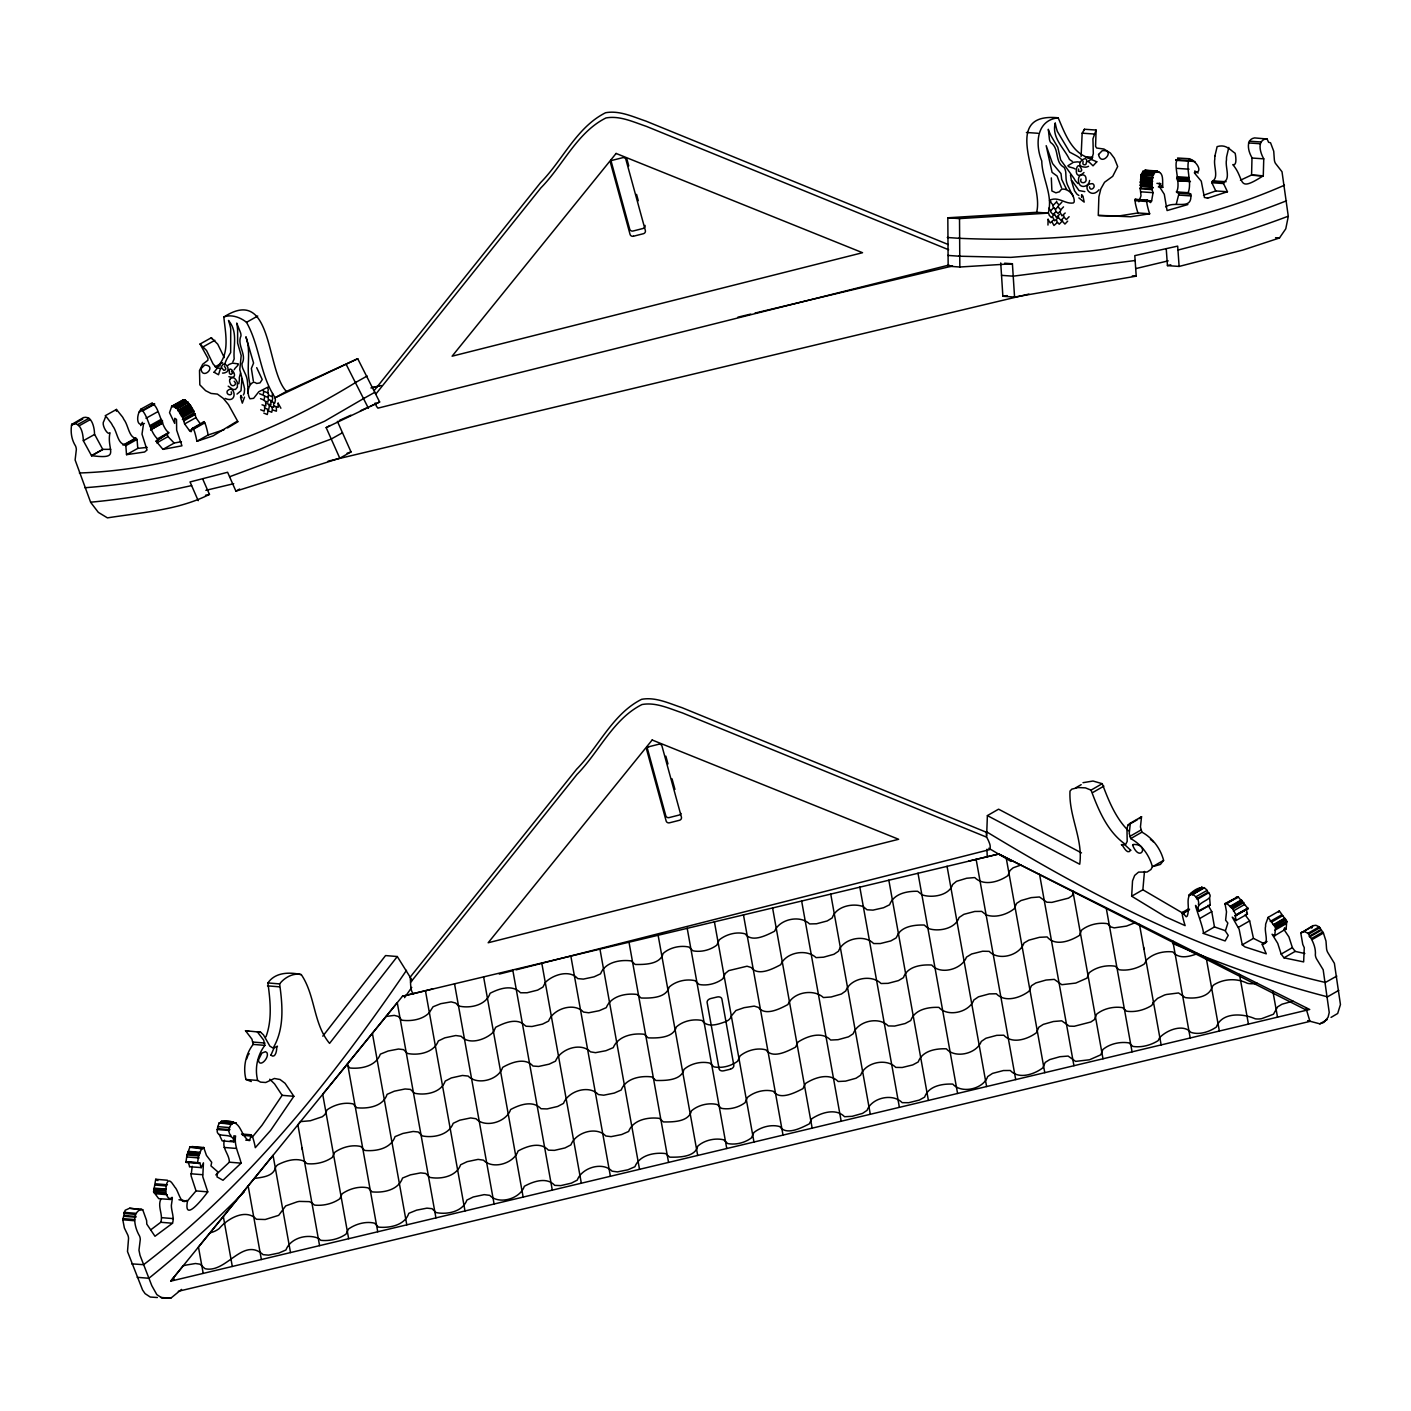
<?xml version="1.0" encoding="UTF-8"?>
<svg xmlns="http://www.w3.org/2000/svg" width="1411" height="1411" viewBox="0 0 1411 1411"><rect width="100%" height="100%" fill="white"/><g stroke="black" fill="none" stroke-linecap="round" stroke-linejoin="round"><path stroke-width="1.5" d="M1178.767 158.879C1171.5 160.96 1181.695 184.188 1176.457 191.896L1179.032 193.272L1190.725 194.083C1192.754 211.262 1174.957 200.256 1165.627 206.835M1194.27 172.777C1204.288 172.477 1195.734 160.237 1189.226 158.826C1185.275 168.42 1192.366 182.178 1188.133 192.707L1190.725 194.083M1187.956 909.213L1182.347 912.441L1182.453 915.704A69.245 42.665 60.1 0 0 1184.323 923.076L1185.134 925.634L1165.327 916.727L1131.675 896.214L1132.522 880.887L1134.673 875.42L1138.571 872.104L1147.125 872.016L1150.953 869.511L1152.399 866.795C1149.33 855.013 1141.464 844.448 1130.722 838.61L1129.241 833.442L1130.334 823.177L1141.534 816.74L1140.441 827.005L1141.922 832.155C1152.664 838.011 1160.53 848.558 1163.599 860.357L1160.406 864.449L1154.057 866.266M1183.723 913.693L1142.875 889.777L1144.462 871.434M251.299 1081.549L245.973 1079.486C242.833 1067.492 245.602 1054.229 253.151 1044.405L251.952 1039.166L245.514 1030.718L260.647 1032.252L263.451 1034.845L269.854 1046.115L273.081 1048.126C284.652 1028.601 282.553 1005.232 279.625 983.908C284.369 977.611 293.4 972.532 301.319 974.648C315.553 995.69 313.171 1023.822 329.574 1043.382L397.285 956.535L412.277 980.557M241.493 1133.985L251.264 1134.797L252.851 1137.689A69.245 48.274 -85.3 0 1 254.809 1145.044L255.303 1147.672L270.647 1130.387L293.858 1096.294L285.04 1083.278L280.031 1079.503L274.387 1078.48L265.709 1082.502L260.559 1082.131L257.684 1080.456C254.562 1068.462 257.331 1055.199 264.862 1045.375L263.681 1040.136L257.225 1031.688L260.647 1032.252M247.966 393.281L247.966 392.858A100.798 62.437 60.8 0 0 247.93 387.849L247.331 380.529A15.891 9.842 60.8 0 0 245.655 374.691L242.886 368.677A10.653 6.596 60.8 0 1 241.986 363.668C247.19 354.496 236.695 345.536 240.964 335.906A7.284 4.515 60.8 0 0 240.505 332.59L236.748 323.084M151.771 404.128C158.649 403.44 160.907 427.551 168.703 432.56L156.074 441.167L162.971 449.386L181.948 445.805L176.657 430.126L176.516 419.42L174.735 418.273L174.699 423.388L169.532 412.665L171.754 406.245L174.206 406.315L177.239 408.749L182.654 417.444L184.629 423.935L189.515 430.672L191.085 431.713L192.831 427.903L194.453 431.325A69.245 42.894 60.8 0 1 196.411 438.75L196.905 441.29L213.026 435.893L237.524 421.007L228.476 404.64L223.308 398.396L217.435 394.11L211.05 393.44L205.6 390.671L199.815 384.815L199.515 370.493L202.69 364.267L207.876 360.264L207.946 358.323L200.062 344.037L211.315 337.74L217.753 344.196L224.296 357.636M173.835 406.227L185.07 399.948L190.309 405.204L193.889 411.165L193.642 413.194L182.407 419.473M1240.445 180.22L1251.575 174.999L1251.998 157.767A48.609 34.04 -86 0 1 1250.516 154.875C1247.853 149.266 1246.301 139.23 1254.573 137.908L1267.096 139.001L1268.612 142.317L1270.535 142.758L1273.727 151.206L1274.345 159.76A7.584 5.309 -86 0 0 1275.421 163.306L1282.017 171.772L1288.296 216.377L1285.774 228.811L1279.46 237.983L1242.756 250.082L1179.12 266.432L1167.444 265.621L1166.262 249.112M1214.889 156.074L1217.129 146.621C1226.177 143.869 1230.127 150.042 1235.154 153.252C1235.983 157.274 1237.041 166.039 1232.808 164.628C1245.825 179.85 1235.895 193.219 1263.268 175.811L1263.762 158.843C1260.217 152.811 1256.619 140.747 1266.249 138.719L1267.096 139.001M1047.967 225.054L1048.091 219.128M251.264 1134.797L249.641 1140.441L248.124 1140.3C240.805 1134.127 241.316 1125.167 233.238 1122.186C223.238 1118.87 218.07 1121.339 217.382 1129.206C214.948 1140.159 233.75 1130.528 233.909 1141.852L233.856 1135.855L235.584 1135.978C234.014 1145.908 239.006 1153.881 241.087 1163.158L222.991 1180.266L216.994 1176.88L217.611 1171.677L210.944 1165.892L211.703 1162.311L206.447 1155.397L203.695 1147.478L189.903 1147.09L186.94 1154.939L185.97 1162.205L199.78 1162.876L201.173 1167.673L203.449 1162.823L202.778 1176.721L207.77 1191.872C203.255 1198.027 183.465 1223.478 187.469 1201.237L178.95 1199.738M233.238 1122.186C229.993 1124.726 226.66 1131.887 230.981 1135.608M1159.56 172.389L1156.844 170.996L1154.41 172.23L1152.752 175.37L1151.676 186.04L1152.981 187.698L1140.423 185.899L1140.935 174.999L1143.069 171.172L1159.56 172.389C1163.599 174.558 1162.399 181.843 1162.752 187.434L1158.343 186.94M150.695 1229.863L160.783 1222.279C163.323 1214.659 157.415 1207.022 160.713 1199.403M157.362 1297.52L150.254 1297.044L145.104 1293.64L142.582 1290.024L127.501 1251.539L128.542 1238.593A7.584 5.291 -85.3 0 0 127.748 1234.907L124.38 1228.011L122.792 1219.774L125.12 1210.268L129.618 1208.257L142.705 1209.703L146.585 1220.462A48.609 33.882 -85.3 0 1 146.779 1224.095L154.981 1236.265L172.512 1223.249C174.505 1217.305 171.331 1211.361 171.348 1205.4C173.888 1188.097 171.19 1205.982 166.198 1194.112C165.281 1189.35 166.322 1173.723 173.306 1184.87A14.498 10.106 -85.3 0 1 174.664 1186.916C178.65 1190.355 180.573 1205.894 186.781 1200.391M1055.252 123.004C1051.442 137.837 1063.841 147.591 1069.45 159.408A37.162 26.033 -86 0 0 1072.043 161.189L1072.272 161.33M203.695 1147.478C200.644 1148.395 200.538 1152.417 198.651 1155.909L197.558 1162.646L198.528 1163.599M224.49 1140.159C221.527 1148.325 229.499 1154.286 229.358 1162.188L215.795 1174.922M1236.001 920.536L1247.43 914.063L1246.301 909.195L1235.101 915.633L1236.23 920.501L1232.244 917.15L1239.14 929.232L1242.262 944.841L1244.978 946.904L1266.267 953.818L1262.263 944.576L1266.143 941.366M157.397 439.579L157.45 438.839C149.301 431.131 148.596 416.122 141.082 409.137C136.585 413.494 135.474 428.238 144.433 423.494M1081.091 156.462L1082.166 133.181L1084.424 129.248L1096.1 130.059L1092.943 138.789L1093.313 153.711L1091.867 158.508C1072.501 155.333 1064.864 133.322 1058.179 117.801C1036.185 120.2 1034.968 144.433 1041.759 160.977C1042.094 178.809 1053.206 194.736 1048.267 213.114L959.515 218.599L947.822 217.788L948.157 266.203L959.833 267.014L1012.41 263.751L1014.562 297.068L1136.225 276.15L1134.797 255.638L1177.674 246.114L1179.12 266.432M181.543 1289.425L170.713 1298.261L161.983 1298.014L156.815 1294.592L151.788 1285.633L140.024 1255.314L138.966 1250.217L140.271 1239.563A7.584 5.291 -85.3 0 0 139.477 1235.877C134.821 1228.134 130.976 1212.807 141.329 1209.227M1058.179 117.801C997.7 111.857 1044.863 183.024 1036.574 212.303L947.822 217.788M1141.287 186.887L1140.159 188.033L1141.005 195.759L1138.889 201.773M1152.981 187.698L1151.835 188.845L1153.052 192.672L1151.623 200.909L1150.582 202.584L1146.843 200.08L1146.984 203.854A69.245 48.503 -86 0 0 1148.854 211.297L1149.665 213.767L1130.634 216.765L1098.269 215.46L1098.887 196.782L1100.862 188.827L1104.548 182.266L1112.715 176.322L1117.688 166.551L1114.355 158.261L1110.369 152.988L1103.949 149.037L1096.647 148.032L1095.571 146.356L1096.1 130.059M1228.805 147.432L1226.582 156.886A14.498 10.159 -86 0 0 1226.494 159.796C1224.942 166.375 1230.498 177.998 1224.536 181.702L1223.531 183.553L1227.464 191.755L1215.788 190.944L1211.855 182.742L1212.86 180.89C1218.822 177.186 1213.266 165.563 1214.818 158.984A14.498 10.159 -86 0 1 1214.889 156.074M140.677 425.593L142.37 422.33L143.358 425.081L142 434.147L147.026 450.021L144.627 452.014L126.531 454.659L125.826 445.682L124.203 444.465C117.607 443.371 116.954 431.008 112.651 425.787A14.498 8.977 60.8 0 0 111.257 423.229C103.955 413.97 106.83 415.328 103.268 422.418C102.35 426.351 107.836 435.787 109.97 432.771C106.195 450.409 121.716 459.633 91.503 455.647L83.337 440.726C83.09 434.059 81.256 421.995 72.19 423.882L71.661 424.482C70.515 431.343 71.203 439.174 75.559 446.035A7.584 4.692 60.8 0 1 76.335 449.65L75.118 459.986L90.674 502.369L98.329 512.369L107.43 517.872C141.541 512.528 178.403 510.147 209.463 494.397L202.796 479.193M126.531 454.659L137.784 448.381L137.061 439.403L135.438 438.168C128.86 437.075 128.189 424.711 123.886 419.49A14.498 8.977 60.8 0 0 122.492 416.933L116.443 409.455L105.19 415.751M170.766 1199.491L158.72 1198.644L153.57 1191.854L155.721 1179.261L167.433 1180.231M1084.248 130.5L1084.424 129.248M265.974 1036.803C272.341 1019.606 270.295 1000.699 267.896 982.938C275.339 972.02 289.802 971.985 301.319 974.648M187.504 1200.884L196.041 1190.902L191.067 1175.751L192.213 1166.315M1149.665 213.767L1137.989 212.955L1137.178 210.486A69.245 48.503 -86 0 1 1135.308 203.043L1135.167 199.268L1147.884 200.291M246.66 1058.956L247.754 1055.904M337.405 421.36L351.022 451.926L339.786 458.205L326.17 427.639L379.647 401.976L357.724 358.711L286.433 391.429C265.621 369.841 273.275 285.04 223.838 317.034C225.46 333.719 230.522 354.778 216.394 367.583L213.061 363.915L206.517 350.475L200.062 344.037M1331.032 1017.402L1337.681 1013.486L1340.45 1004.544L1334.383 963.325L1327.628 952.249A7.584 4.674 60.1 0 1 1326.552 948.633L1325.987 941.066L1323.43 933.059L1319.214 926.851L1315.916 925.299L1312.847 925.704L1300.801 933.147L1302.759 944.365A48.609 29.948 60.1 0 0 1304.275 947.681L1303.641 961.914L1283.975 957.822L1281.17 954.083L1277.731 943.342L1272.105 934.241L1274.715 935.899L1275.562 927.68L1268.119 917.379L1279.318 910.942L1286.761 921.242L1286.127 928.826L1274.398 935.934M1311.719 928.138L1312.847 925.704M959.515 218.599L959.833 267.014M1235.101 915.633L1248.065 908.578L1238.064 896.779L1224.995 903.587L1226.512 911.806L1225.612 920.184L1227.852 923.059L1225.365 931.031L1228.223 935.387L1225.136 940.943L1203.266 933.377C1204.959 930.819 1189.208 891.258 1198.486 910.871L1199.033 911.365C1193.071 900.994 1217.111 900.571 1208.098 892.51C1205.1 884.256 1196.51 887.784 1190.514 893.586C1185.575 899.848 1190.196 907.396 1187.304 916.004L1186.21 916.78L1182.347 912.441M1201.713 887.149L1201.678 888.313M1089.504 186.869C1089.892 192.266 1097.158 186.852 1092.802 183.677C1080.491 183.271 1090.297 200.591 1098.993 189.762M116.443 409.455L116.407 411.254M153.676 1190.425L165.44 1191.201M224.596 364.726L225.196 362.839A51.537 31.924 60.8 0 1 227.083 358.57L230.663 352.521L230.716 328.745A46.81 28.996 60.8 0 0 228.829 321.479L228.494 320.438M968.828 861.045L998.812 854.008L1073.842 891.54L1072.131 895.72L1068.497 898.137L1051.848 902.387L1046.909 902.229L1039.466 896.973L1031.247 897.625L1021.035 900.535L1016.59 903.375L1014.244 908.737C1006.943 914.628 995.161 918.244 986.113 914.839M1199.033 911.365L1210.232 904.927L1209.633 898.137M1089.609 180.449C1089.063 186.993 1079.521 189.268 1078.568 181.684A6.755 4.727 -86 0 1 1078.798 177.627A3.139 2.187 -86 0 1 1080.297 175.528A8.925 6.244 -86 0 1 1083.295 174.964L1084.283 175.299A3.845 2.699 -86 0 1 1085.994 178.58C1087.475 184.03 1078.692 184.012 1081.038 179.003M1130.334 823.177L1127.953 825.135L1126.966 828.627L1127.195 841.379L1125.625 844.536C1107.282 831.626 1098.605 810.231 1091.038 790.125L1085.429 787.867L1078.11 787.55L1071.796 789.155L1069.997 791.095C1068.674 816.14 1083.348 839.316 1079.715 864.237L987.383 815.611L986.642 835.718M1048.832 213.661A9.577 6.702 -86 0 0 1049.167 215.142L1051.371 217.541L1054.123 214.613M1161.147 1044.898L1145.997 960.556C1152.505 953.483 1163.581 950.82 1172.858 951.914C1179.102 959.551 1189.508 956.676 1197.763 953.501L1309.708 1009.482L170.696 1281.153L402.488 996.237L432.754 988.917M493.48 1031.864L495.702 1027.261C503.392 1023.345 514.186 1018.513 522.335 1023.275M1179.032 193.272L1176.368 203.784M1147.337 171.331L1145.168 170.184L1144.515 171.419M1224.995 903.587C1227.87 903.146 1229.687 906.656 1232.773 908.949L1236.424 915.757M244.509 397.161L242.322 403.158L240.558 397.479A10.847 6.72 60.8 0 1 240.893 395.45L242.163 397.831M898.437 933.623L896.091 937.945L890.8 940.925L880.305 943.553L873.638 943.553C864.185 933.853 843.108 938.58 838.487 951.226L833.936 954.277L823.583 957.187L816.034 957.628C806.404 948.439 785.839 952.39 780.742 964.701C772.999 968.74 758.077 976.659 751.234 967.505L747.019 966.218L728.711 970.627L725.307 973.449L722.838 978.793C716.294 983.732 707.176 986.042 699.098 984.455L694.988 980.68C686.363 978.67 675.693 981.104 669.149 987.1C666.309 998.194 650.171 998.3 641.07 998L637.031 994.455C625.708 992.974 610.945 996.025 606.271 1007.648L599.216 1010.699L588.704 1012.781L583.466 1012.057C573.995 1001.951 553.218 1008.794 548.579 1021.07L542.512 1024.121L531.982 1026.503L526.038 1026.238L522.335 1023.328M545.281 982.603L542.953 987.083L537.609 990.116L527.079 992.762L520.536 992.78C512.405 984.208 499.388 988.441 490.111 993.273C486.037 1005.461 469.651 1008.742 458.522 1005.937M429.367 1012.551L433.054 1006.766L440.761 1003.68L451.15 1001.881L455.7 1003.062L458.504 1005.884M493.48 1031.935C486.495 1039.325 469.21 1045.604 461.185 1036.291L455.771 1035.533L444.8 1037.843L438.327 1040.948C433.953 1052.694 418.432 1055.71 407.497 1053.453L403.528 1049.625L398.502 1049.026L388.166 1051.001L380.335 1054.158C376.031 1066.046 361.463 1069.15 349.893 1067.986L346.736 1064.794L397.267 1002.674L435.928 1217.869M1188.626 895.526L1199.967 888.789L1188.767 895.244M1278.56 912.07L1279.318 910.942M1153.14 1002.604L1157.62 998.335L1164.569 995.002A49.244 34.675 -16.6 0 1 1166.632 994.455L1178.555 992.956L1185.169 997.559C1194.253 999.023 1209.104 997.542 1212.102 987.03A6.632 4.656 -16.6 0 1 1214.324 984.543C1224.378 978.581 1236.953 978.123 1247.359 983.291A16.579 11.676 -16.6 0 0 1253.374 983.679A16.385 11.535 -16.6 0 0 1255.578 983.396L1256.972 983.097M243.362 395.009L243.433 394.851A33.264 20.601 60.8 0 0 244.262 392.981L244.614 388.836A17.743 10.988 60.8 0 1 243.997 386.014L239.782 369.611L241.193 355.519L237.63 343.155L237.63 330.245A132.969 82.367 60.8 0 0 237.013 324.107L236.942 323.578M898.472 933.5C903.675 926.022 915.545 924.752 924.293 925.052L927.891 928.262M182.425 401.271C182.53 398.466 184.382 402.153 185.07 399.948M429.367 1012.604C422.806 1019.624 411.148 1021.476 401.959 1020.206L398.184 1016.414L394.286 1015.391L386.05 1016.449M1159.366 1038.02C1165.927 1030.453 1182.965 1023.292 1190.831 1032.323C1199.174 1035.198 1209.28 1031.935 1216.353 1027.049C1221.855 1011.969 1242.932 1013.292 1255.226 1018.813A16.279 11.464 -16.6 0 0 1261.593 1018.689L1273.445 1014.244L1277.678 1006.819L1281.964 1004.226L1293.005 1001.122M234.191 369.753L234.261 369.629A42.471 26.315 60.8 0 1 235.108 368.253L237.436 365.802A4.621 2.857 60.8 0 0 238.265 363.862L232.392 363.138L229.146 364.426A35.716 22.117 60.8 0 0 227.665 365.59L227.559 365.714M1056.081 202.302L1053.312 205.212L1051.107 202.814A9.577 6.702 -86 0 1 1050.772 201.332M1053.664 207.664L1050.913 210.574L1048.708 208.193M1058.179 206.447L1055.428 209.375L1053.206 206.976A9.577 6.702 -86 0 1 1052.871 205.495M1055.869 211.685L1053.117 214.595L1050.895 212.197A9.577 6.702 -86 0 1 1050.56 210.715M1061.901 202.143L1059.15 205.054L1056.945 202.673A9.577 6.702 -86 0 1 1056.592 201.191M1053.382 220.098L1050.19 222.956L1048.144 219.481M1060.755 210.592L1058.003 213.502L1055.798 211.103A9.577 6.702 -86 0 1 1055.463 209.622L1055.428 209.375M1063.524 206.888L1060.755 209.816L1058.55 207.417A9.577 6.702 -86 0 1 1058.215 205.935M1059.485 214.472L1056.275 217.347L1054.176 213.52M1057.915 217.929L1054.722 220.804L1052.553 216.994M1057.192 222.638L1053.982 225.495L1051.883 221.668M1065.199 213.008L1061.989 215.883L1059.943 212.02M1063.753 217.506L1060.984 220.416L1058.779 218.035A9.577 6.702 -86 0 1 1058.444 216.553M1062.007 221.298L1059.238 224.208L1057.033 221.809A9.577 6.702 -86 0 1 1056.698 220.328M1069.115 216.712L1066.363 219.622L1064.159 217.241A9.577 6.702 -86 0 1 1063.806 215.742M1067.686 221.139L1064.935 224.067L1062.73 221.668A9.577 6.702 -86 0 1 1062.395 220.187M156.074 441.167L168.632 433.3M232.85 361.78L232.974 361.569A37.162 23.017 60.8 0 0 234.173 358.87C233.097 346.03 238.177 331.902 228.67 320.738M1078.621 169.038L1078.304 171.172L1080.703 171.542A3.669 2.575 -86 0 0 1081.743 170.096C1076.646 155.281 1071.619 183.959 1084.001 172.512M1145.661 961.649L1144.321 963.978C1137.037 968.599 1127.636 971.068 1119.082 969.745L1115.166 966.218C1106.383 964.771 1096.082 967.099 1089.169 972.779L1086.964 978.14L1075.746 983.079L1061.813 984.702L1054.282 979.375L1046.027 980.045L1035.886 982.938L1031.423 985.742L1029.007 991.227C1020.329 997.806 1005.002 1002.939 996.325 993.767L989.252 993.908L978.476 996.819L973.819 999.993C969.339 1012.34 947.751 1017.454 938.897 1007.383C928.244 1006.925 914.751 1009.429 910.73 1020.541L905.192 1023.522L894.662 1026.062L888.242 1025.938C878.824 1016.132 857.712 1021.053 853.196 1033.769L848.522 1036.82L838.063 1039.695L830.673 1040.048C821.925 1031.035 807.18 1036.08 798.009 1042.076L795.522 1047.174C787.814 1051.072 772.752 1059.238 765.997 1049.907C757.46 1047.421 746.93 1050.331 740.087 1055.887L737.618 1061.231C731.074 1066.134 721.973 1068.444 713.913 1066.875L709.804 1063.1C701.196 1061.054 690.561 1063.541 683.965 1069.467C681.301 1080.685 664.934 1080.632 655.921 1080.473L651.882 1076.928C640.682 1075.482 625.726 1078.286 621.21 1089.997L614.314 1093.066L603.714 1095.201L598.37 1094.548C588.951 1084.406 568.139 1091.073 563.5 1103.402L557.662 1106.453L547.115 1108.923L541.013 1108.729C533.005 1100.033 519.671 1104.619 510.623 1109.54C506.567 1122.01 485.296 1128.447 476.018 1118.729L470.674 1117.935L459.757 1120.193L453.213 1123.297C448.821 1135.079 433.371 1138.148 422.348 1135.926L418.256 1131.992L413.176 1131.463L402.876 1133.456L395.062 1136.613C390.953 1148.607 376.155 1151.57 364.655 1150.424L360.793 1146.508C352.08 1144.392 341.885 1147.249 334.654 1152.381L332.291 1157.408C325.183 1162.364 315.729 1164.586 307.139 1163.669L305.111 1162.135M1153.104 1003.098L1151.764 1005.426C1144.48 1010.029 1135.079 1012.516 1126.525 1011.176L1122.592 1007.648C1113.808 1006.237 1103.508 1008.53 1096.594 1014.227L1094.407 1019.589L1090.809 1022.005L1074.23 1026.273L1069.238 1026.132L1061.707 1020.823L1053.4 1021.511L1043.293 1024.386L1038.849 1027.208L1036.45 1032.693C1027.808 1039.202 1012.251 1044.457 1003.803 1035.215L996.748 1035.339L985.954 1038.249L981.28 1041.424C976.8 1053.788 955.212 1058.903 946.358 1048.832C935.74 1048.373 922.212 1050.825 918.226 1061.954L912.741 1064.917L902.229 1067.492L895.756 1067.404C886.337 1057.739 865.172 1062.395 860.657 1075.182L856.036 1078.233L845.595 1081.126L838.169 1081.496C829.386 1072.501 814.623 1077.493 805.434 1083.525L802.947 1088.639C795.293 1092.502 779.86 1100.721 773.404 1091.32C764.868 1088.904 754.321 1091.744 747.513 1097.352L745.079 1102.661C738.517 1107.582 729.416 1109.893 721.356 1108.323L717.282 1104.566C708.675 1102.467 698.075 1105.007 691.425 1110.88C688.78 1122.115 672.43 1122.045 663.399 1121.921L659.36 1118.376C648.143 1116.895 633.116 1119.752 628.618 1131.481L621.669 1134.532L611.086 1136.649L605.778 1135.978C596.342 1125.907 575.565 1132.433 570.908 1144.885L564.982 1147.937L554.452 1150.371L548.403 1150.159C540.431 1141.446 527.079 1146.102 518.066 1150.988C513.992 1163.458 492.721 1169.895 483.444 1160.159L478.082 1159.383L467.164 1161.659L460.639 1164.763C456.388 1176.527 440.814 1179.543 429.808 1177.374L425.716 1173.458L420.672 1172.894L410.389 1174.869L402.541 1178.044C398.396 1190.02 383.633 1193.018 372.098 1191.872L368.236 1187.956C359.54 1185.822 349.346 1188.697 342.115 1193.812L339.734 1198.839C332.626 1203.795 323.172 1206.017 314.582 1205.1L312.554 1203.583M1159.436 1038.337L1158.096 1040.665C1150.812 1045.269 1141.411 1047.756 1132.857 1046.415L1128.923 1042.888C1120.14 1041.477 1109.822 1043.752 1102.926 1049.467L1100.756 1054.828L1089.539 1059.767L1075.605 1061.389L1068.109 1056.063L1059.908 1056.716L1049.731 1059.59L1045.216 1062.412L1042.817 1067.862C1034.281 1074.335 1018.83 1079.75 1010.276 1070.49L1003.415 1070.543L992.533 1073.401L987.7 1076.558C983.379 1089.133 961.579 1094.089 952.795 1084.107C942.231 1083.648 928.561 1085.941 924.611 1097.141L919.231 1100.104L908.737 1102.697L902.158 1102.661C892.704 1092.82 871.663 1097.758 867.059 1110.351L862.527 1113.402L852.156 1116.313L844.589 1116.736C835.753 1107.794 821.061 1112.679 811.801 1118.729L809.314 1123.844C801.695 1127.724 786.262 1135.961 779.807 1126.595C771.27 1124.091 760.741 1127.019 753.88 1132.539L751.41 1137.901C744.867 1142.822 735.748 1145.115 727.688 1143.563L723.578 1139.771C714.954 1137.777 704.318 1140.229 697.74 1146.173C695.253 1157.337 678.691 1157.285 669.731 1157.161L665.692 1153.598C654.404 1152.134 639.518 1155.045 634.915 1166.738L627.895 1169.807L617.348 1171.888L612.092 1171.183C602.638 1161.306 581.896 1167.585 577.258 1180.107L571.349 1183.159L560.82 1185.61L554.735 1185.381C546.745 1176.668 533.358 1181.36 524.328 1186.281C520.289 1198.768 498.947 1205.1 489.705 1195.346L484.202 1194.641L473.232 1196.987L466.882 1200.091C462.614 1211.908 446.934 1214.8 436.07 1212.56L432.031 1208.68L426.933 1208.151L416.598 1210.162L408.82 1213.319C404.728 1225.312 389.912 1228.223 378.43 1227.111L374.585 1223.196C365.89 1221.044 355.713 1223.937 348.464 1229.034L346.065 1234.078C338.975 1239.052 329.521 1241.274 320.914 1240.34L318.886 1238.823M545.263 982.497C552.636 974.895 569.497 969.145 577.716 978.599L583.343 979.111L594.066 976.835L600.575 973.802C605.054 962.143 620.046 959.462 631.123 960.891L635.179 964.454C644.263 964.613 660.348 964.577 663.117 953.466C669.696 947.522 680.314 945.105 688.938 947.063L690.914 948.968M248.354 1054.864L249.165 1053.611M293.858 1096.294L282.129 1095.324L262.058 1125.184L252.058 1137.407M238.776 383.81L239.394 380.141A54.2 33.564 60.8 0 1 239.341 377.495L240.505 373.121M406.491 970.345C332.096 1079.221 249.006 1184.111 143.587 1264.697L131.699 1263.85M404.551 997.665L411.765 987.383M374.144 390.582L540.572 182.619C562.566 160.413 576.588 127.202 605.584 112.739C619.394 110.199 633.063 116.831 645.868 121.081L948.298 244.544M413.546 994.173A13.404 12.699 -3.8 0 1 412.488 992.674A10.953 10.371 -3.8 0 1 411.254 989.517L410.83 986.871A44.182 41.889 -3.8 0 1 410.566 982.373L576.993 774.41C598.97 752.204 613.009 718.993 642.005 704.53C655.815 701.99 669.484 708.622 682.289 712.872L986.606 837.164A44.182 41.889 -3.8 0 1 988.688 841.203L989.658 843.707A10.953 10.371 -3.8 0 1 990.205 847.041A13.404 12.699 -3.8 0 1 989.922 849.545L516.02 969.868M1198.433 904.574C1200.003 899.407 1194.323 894.592 1190.514 893.586M322.784 1036.168L385.556 955.564L397.285 956.535M375.732 394.198L540.924 187.839C562.901 165.634 576.94 132.422 605.936 117.96C619.746 115.42 633.416 122.052 646.203 126.302L948.651 249.765M170.696 1281.153L183.13 1265.861A64.5 45.399 -16.6 0 1 186.499 1264.997L195.494 1263.515L199.939 1264.185L205.001 1268.665C226.324 1273.833 242.71 1236.283 263.116 1254.661L268.513 1255.155L278.972 1253.021L285.939 1249.97C290.595 1237.729 307.563 1233.496 318.833 1238.488M203.202 1273.392L198.457 1247.024L273.046 1155.362L290.507 1252.562M346.736 1064.794L322.713 1094.301L348.658 1238.699M229.958 379.312L230.575 378.607A8.925 5.521 60.8 0 1 233.15 377.831A3.139 1.94 60.8 0 1 235.267 379.065A6.755 4.18 60.8 0 1 237.313 382.575L237.418 387.108L235.478 389.471L232.815 389.418L228.194 386.173M1083.084 161.136L1082.89 163.747A2.363 1.658 -86 0 0 1083.86 164.664L1084.336 164.77A4.991 3.492 -86 0 0 1085.853 164.417C1091.003 150.466 1070.049 166.569 1085.623 167.186A17.708 12.399 -86 0 0 1087.987 166.533L1088.534 166.286M1268.119 917.379L1265.702 923.993A14.498 8.925 60.1 0 0 1265.596 926.392C1263.991 931.048 1269.882 945.511 1262.422 943.518M203.36 422.242L204.066 421.624L205.689 425.046A69.245 42.894 60.8 0 1 207.646 432.471L208.158 434.994L196.905 441.29M163.094 449.28L174.329 443.001L181.455 441.696M1207.446 198.228L1227.464 191.755M1139.153 818.697L1141.534 816.74M1145.961 960.591L1139.471 924.346M264.457 395.997L267.931 397.426L268.549 394.357A9.577 5.926 60.8 0 0 268.125 392.893M238.142 421.607L227.577 427.903M356.048 382.24C272.535 433.688 178.245 469.828 79.369 472.985M364.32 398.149L324.53 421.254L262.481 448.204A570.714 353.491 60.8 0 1 247.26 453.954L213.079 464.572A1448.533 897.184 60.8 0 1 84.925 487.73M987.383 815.611L998.582 809.173L1081.514 852.914M1075.588 787.867L1081.196 784.657M1091.038 790.125L1102.238 783.687C1108.57 800.478 1115.501 817.992 1128.483 830.832M1092.678 792.559L1103.878 786.121M1127.953 825.135L1137.284 819.773M1129.611 836.547L1140.811 830.109M1130.722 838.61L1141.922 832.155M1152.399 866.795L1163.599 860.357M1131.675 896.214L1142.875 889.777M1190.866 893.586L1202.066 887.149M1189.79 895.35L1197.939 890.447M1192.083 894.68L1204.271 887.572M1192.366 894.662L1204.518 887.731M1195.875 896.814L1207.075 890.376M1196.44 898.86L1207.64 892.422M1197.745 899.072L1208.945 892.634M1182.118 913.517L1189.579 909.213M1183.423 913.252L1189.032 910.024M1198.486 910.871L1210.232 904.927M1200.549 918.032L1211.749 911.594L1208.098 905.262M1225.048 904.116L1238.064 896.779M1227.182 903.34L1238.382 896.885M1229.828 906.497L1241.027 900.042M1230.586 906.726L1241.786 900.289M1230.939 907.061L1242.139 900.624M1231.591 908.173L1242.791 901.735M1232.773 908.949L1243.973 902.511M1233.373 910.959L1244.573 904.522M1203.266 933.377L1214.465 926.939L1225.154 930.643M1236.724 914.487L1247.924 908.049M1236.865 915.016L1248.065 908.578M1238.452 927.327L1249.652 920.889L1245.119 914.875M1270.2 921.436L1281.4 914.998M1271.523 922.088L1282.722 915.651M1273.286 924.716L1284.486 918.261M1273.974 924.875L1285.174 918.42M1274.292 925.228L1285.492 918.79M1242.262 944.841L1253.462 938.386L1262.439 942.865M1274.821 926.445L1285.915 919.866M1275.562 927.68L1286.761 921.242M1275.65 928.491L1286.85 922.053M1274.891 930.202L1286.091 923.746M1263.321 943.606L1267.06 941.472M1262.263 944.576L1266.002 942.425M1300.801 933.147L1312.001 926.71M1301.648 932.142L1304.716 931.736L1308.015 933.288L1319.214 926.851M1307.662 1020.629L1319.832 1023.839L1323.924 1022.393L1328.068 1017.26L1329.233 1012.516L1323.183 969.763L1316.428 958.686A7.584 4.674 60.1 0 1 1315.352 955.071C1316.057 947.204 1312.371 940.237 1308.632 934.205L1319.832 927.768M1309.143 936.304L1320.343 929.867M1309.567 936.975L1320.767 930.537M1281.17 954.083L1292.37 947.628L1295.175 951.384L1304.84 953.519M1311.56 938.509L1322.76 932.054M1312.23 939.514L1323.43 933.059M1283.975 957.822L1295.175 951.384M1336.799 976.077L1325.405 982.462C1203.865 954.542 1092.537 896.003 986.606 831.82M1327.557 996.801L1338.757 990.363M1319.832 1023.839L1327.292 1019.536M223.838 317.034C231.245 313.947 240.576 317.44 246.502 322.325L257.737 316.029M203.625 346.577L214.86 340.298M71.661 424.482L83.425 417.585C91.115 415.539 93.673 425.134 94.343 430.972A48.609 30.107 60.8 0 1 94.519 434.182L102.738 449.351L110.711 449.351M71.52 425.328L82.755 419.049M77.746 424.552L88.999 418.273M79.175 425.787L90.427 419.508M83.337 440.726L94.572 434.447M215.125 366.86L222.621 362.68M140.8 409.172L152.317 402.841M216.394 367.583L220.134 365.484M138.842 412.365L154.487 403.599M143.463 410.442L154.716 404.146M146.003 418.273L157.256 411.994M171.56 406.35L182.989 399.948M172.054 406.386L183.307 400.089M172.83 407.056L185.458 400.019M174.858 407.532L186.111 401.253M91.503 455.647L102.738 449.351M175.899 408.326L187.152 402.029M91.68 455.753L102.915 449.474M176.922 408.396L188.157 402.117M177.239 408.749L188.474 402.452M149.883 425.646L161.119 419.349M177.768 410.46L189.003 404.163M178.015 410.76L189.25 404.463M150.942 426.581L162.177 420.284M178.738 411.112L189.974 404.816M151.418 427.321L162.653 421.042M179.55 412.347L190.802 406.068M123.022 445.153L135.438 438.168M150.624 429.685L162.794 422.806M179.638 413.335L190.891 407.056M150.589 429.896L161.824 423.617M179.885 413.758L191.138 407.479M125.103 444.536L136.338 438.257M180.89 414.481L192.143 408.202M125.826 445.682L137.061 439.403M181.155 415.01L192.39 408.714M181.437 416.527L192.672 410.231M182.654 417.444L193.889 411.165M183.818 420.019L195.053 413.723L195.882 417.656L200.75 424.394L189.515 430.672M184.065 420.743L195.3 414.446M157.45 438.839L168.703 432.56M184.629 423.935L195.882 417.656M156.762 442.878L168.015 436.599L174.206 443.107M192.125 428.538L204.066 421.624M193.66 429.085L204.895 422.789M246.502 322.325C259.994 346.136 259.853 374.956 275.18 397.726L286.433 391.429M275.18 397.726L357.724 358.711M355.925 382.293L367.177 376.014M363.773 398.466L375.009 392.187M326.17 427.639L329.909 425.54M198.21 500.676L190.026 481.962L227.612 472.262L235.902 491.151L239.658 489.053M342.485 432.736L331.232 439.033L229.605 476.742M268.372 386.879L258.866 391.711L253.592 398.343L249.976 398.784C246.749 393.863 247.754 385.08 253.222 382.293A6.438 3.986 60.8 0 1 256.626 383.475L259.994 382.892L262.217 379.524L256.696 367.654M1135.749 922.494L1126.472 926.092L1114.214 927.874L1111.021 926.992L1107.476 923.694C1098.728 922.23 1088.534 924.593 1081.567 930.149L1079.468 935.387C1070.296 941.102 1055.269 946.71 1047.138 936.939L1039.501 937.31L1028.848 940.167L1023.98 943.024C1019.694 955.512 998.653 961.297 989.199 951.367L982.656 951.226L971.615 953.995L966.447 957.152C962.09 969.304 940.484 975.318 931.754 965.053C921.401 964.348 907.185 966.376 903.446 977.647L898.437 980.61L888.048 983.344L881.046 983.52C871.522 973.96 850.463 978.246 845.753 990.945L841.432 994.014L831.185 996.977L823.389 997.542C813.688 988.476 793.035 992.127 787.92 1004.544C780.195 1008.653 765.273 1016.537 758.413 1007.401L754.215 1006.114L744.126 1007.666L735.942 1010.488L731.286 1016.026A8.237 5.803 -16.6 0 1 725.924 1021.529C718.499 1024.227 707.74 1028.302 702.096 1020.523C693.471 1018.636 682.836 1020.982 676.31 1026.996C673.47 1038.09 657.279 1038.231 648.213 1037.843L644.086 1034.263C632.604 1032.887 618.124 1036.097 613.256 1047.65L605.936 1050.701L595.495 1052.677L590.468 1051.83C580.856 1041.918 560.308 1048.867 555.528 1061.143L549.108 1064.176L538.614 1066.451L532.97 1066.028C525.157 1057.086 511.311 1062.395 502.633 1067.386C498.753 1079.979 477.2 1085.641 468.135 1076.064L462.42 1075.464L451.344 1077.933L445.241 1081.073C441.096 1092.837 425.152 1095.659 414.499 1093.208L410.442 1089.398L405.045 1088.975L394.339 1091.179L387.09 1094.336C383.281 1106.436 368.024 1108.94 356.842 1107.758L353.103 1103.913C344.407 1101.92 334.284 1104.707 327.087 1109.822L324.971 1114.478L322.325 1116.736L310.367 1120.74L300.49 1121.622L297.897 1124.814L319.574 1245.631M339.328 420.478L350.845 415.187M360.458 410.777L366.207 408.132M370.052 406.368L379.647 401.976M237.013 394.075L241.016 390.741L241.881 379.506A12.928 8.007 60.8 0 1 242.339 378.624M224.278 429.597L208.158 434.994M1215.788 190.944L1203.512 195.265M1284.469 185.194C1182.259 230.116 1069.573 243.256 958.81 238.283M1082.995 782.699L1093.014 781.024L1102.238 783.687M1020.876 865.049L1013.169 867.8L1010.011 870.499L1007.842 875.702C998.441 882.087 983.749 886.373 974.736 877.571L966.676 878.242L956.482 881.328L952.654 884.503C949.056 895.914 931.26 898.225 921.877 894.768M347.088 453.248L351.022 451.926M339.786 458.205L235.902 491.151M186.799 1162.646L188.069 1161.906L189.709 1166.632M1187.868 204.56L1167.073 210.556L1164.287 194.277L1159.472 186.693L1159.436 183.289L1162.752 187.434M1167.444 265.621L1170.777 264.774M633.416 236.237L643.381 233.715A2.751 2.61 -3.8 0 0 645.374 230.593L625.814 159.178A2.751 2.61 -3.8 0 0 622.798 157.662L612.356 160.29A2.751 2.61 -3.8 0 0 610.575 163.076L630.1 234.508A2.751 2.61 -3.8 0 0 633.416 236.237M949.056 265.039L377.954 408.149A13.404 12.699 -3.8 0 1 376.42 406.103A10.953 10.371 -3.8 0 1 375.185 402.946M1177.956 250.064L1204.112 243.292A1622.597 1136.472 -86 0 0 1287.555 216.465M499.282 974.084L511.876 970.909M372.804 387.514L381.146 385.52M370.934 387.972L379.488 385.926M737.918 317.158L750.74 314.089M755.008 313.083L951.649 266.185M205.865 490.34L233.732 483.691M328.04 461.203L1028.866 294.088M1136.031 268.531L1168.185 260.859M402.488 996.237L998.812 854.008L1306.604 1010.223L1309.937 1021.388L178.315 1291.294M191.614 485.596L168.244 490.658M205.477 495.279L209.463 494.397M1247.624 909.301L1246.689 909.319M1048.373 129.812L1048.567 130.306A132.969 93.144 -86 0 0 1051.124 135.985L1057.809 147.291L1060.649 159.831L1073.894 178.209A54.2 37.956 -86 0 1 1075.217 180.555L1077.916 183.518M1137.989 212.955L1118.958 215.954L1099.081 215.495M1000.734 262.94L1002.868 296.257L1007.189 295.587M147.22 447.393L137.784 448.381M1247.43 914.063L1246.336 912.935M1135.114 260.506L1013.221 276.168L1001.528 275.357M1207.64 198.069L1204.43 197.505L1201.272 181.19L1195.205 173.906L1194.764 170.996L1198.168 173.059M1285.915 929.461L1284.521 927.75M254.209 1178.502C262.04 1177.25 273.417 1176.633 275.533 1167.444A6.967 4.903 -16.6 0 1 277.879 1164.728C285.71 1160.742 296.151 1157.479 304.617 1161.412A6.79 4.78 -16.6 0 0 305.058 1161.8M1084.83 191.614L1079.062 190.608L1072.36 181.19A12.928 9.066 -86 0 0 1071.46 180.643L1070.455 174.929M948.157 266.203L952.531 265.938M1049.502 200.344C1058.426 195.864 1065.04 204.472 1073.365 202.937L1074.194 201.949C1074.917 195.67 1068.727 188.686 1062.395 189.056A6.438 4.515 -86 0 0 1059.59 191.737L1055.887 192.831L1051.9 190.961L1051.318 177.892M958.739 256.202L1010.77 257.384L1087.228 251.264A570.714 399.719 -86 0 0 1105.518 248.989L1145.45 241.934A1448.533 1014.544 -86 0 0 1286.515 200.785M222.532 373.086L223.061 373.086A17.708 10.971 60.8 0 0 225.196 372.663C230.434 371.481 227.806 363.456 223.185 364.126L221.157 366.983L223.749 370.282A4.991 3.087 60.8 0 0 225.09 369.947L225.407 369.664A2.363 1.464 60.8 0 0 225.742 368.447L224.384 366.19M1249.317 141.171L1260.993 141.982M1248.523 142.934L1260.199 143.746M1082.166 133.181L1093.842 133.992M1026.414 132.475L1038.09 133.287M1252.068 158.032L1263.762 158.843M1177.55 158.014L1189.544 158.737M1189.279 160.325L1193.159 160.589M1175.769 159.708L1188.767 160.484M1175.822 160.307L1187.498 161.119M1189.808 161.136L1194.941 161.559M1084.988 156.744L1092.767 157.274M1087.969 158.244L1091.867 158.508M1177.321 168.385L1189.014 169.197M1251.575 174.999L1263.268 175.811M1251.469 175.193L1263.145 176.005M1145.168 170.184L1157.091 170.996M1144.938 170.449L1156.614 171.26M1142.716 171.419L1155.926 172.442M1142.698 172.812L1154.392 173.624M1142.063 173.994L1153.739 174.805M1177.25 176.71L1188.926 177.521M1141.076 174.558L1152.752 175.37M1140.935 174.999L1152.628 175.811M1176.668 178.033L1188.344 178.844M1212.86 180.89L1226.088 181.737M1176.58 178.915L1188.256 179.726M1211.996 181.384L1223.672 182.195M1141.305 176.763L1152.981 177.574M1141.199 177.151L1152.875 177.962M1140.652 177.786L1152.328 178.597M1177.356 180.537L1190.267 181.402M1211.855 182.742L1223.531 183.553M1178.749 180.767L1190.425 181.578M1140.476 179.285L1152.152 180.097M1140.899 180.185L1152.575 180.996M1140.864 180.679L1152.54 181.49M1140.229 181.79L1151.905 182.601M1140.229 182.372L1151.923 183.183M1156.932 183.377L1160.83 183.642M1140.741 183.836L1152.417 184.647M1140 185.229L1151.676 186.04M1140.159 188.033L1151.835 188.845M1140.282 188.792L1151.958 189.603M1176.457 191.896L1188.133 192.707M1176.897 192.531L1188.573 193.342M1141.358 191.861L1153.052 192.672M1179.226 195.106L1190.919 195.917M1139.929 200.097L1151.623 200.909M1134.938 200.697L1146.632 201.508M1036.574 212.303L1048.267 213.114M1275.562 237.701L1279.46 237.983M947.275 237.489L958.969 238.3M947.769 255.409L959.445 256.22M1004.632 263.222L1012.41 263.751M1132.327 275.886L1136.225 276.15M1002.868 296.257L1014.562 297.068M267.896 982.938L279.625 983.908M267.508 985.848L279.219 986.818M253.186 1042.076L264.915 1043.046M253.151 1044.405L264.862 1045.375M245.973 1079.486L257.684 1080.456M221.157 1121.392L235.849 1122.803M221.509 1121.216L222.797 1122.45L236.148 1122.98M219.164 1122.821L232.215 1123.897M218.987 1123.085L231.915 1124.02M217.788 1126.613L229.517 1127.583M218.282 1128.694L229.993 1129.647M217.082 1129.505L228.811 1130.476M242.286 1134.797L246.202 1135.132M242.78 1135.361L250.594 1136.014M245.726 1140.123L249.641 1140.441M230.275 1140.829L234.191 1141.146M233.909 1141.852L222.18 1140.882L219.252 1134.638M224.12 1147.443L235.831 1148.413M191.984 1146.508L203.925 1147.954M189.903 1147.09L201.632 1148.06M189.638 1147.337L201.35 1148.307M198.81 1148.483L202.708 1148.801M188.615 1151.376L200.344 1152.346M187.998 1151.94L199.709 1152.91M187.804 1152.399L199.533 1153.369M187.786 1153.545L199.498 1154.515L187.734 1153.687M186.94 1154.939L198.651 1155.909M187.381 1156.985L199.092 1157.955M229.358 1162.188L241.087 1163.158M185.846 1161.676L199.78 1162.876M185.97 1162.205L197.699 1163.175M189.444 1166.721L201.438 1167.602M190.785 1173.758L202.496 1174.71M155.739 1183.811L167.45 1184.781M154.716 1185.011L166.445 1185.981M196.041 1190.902L207.77 1191.872M154.328 1188.15L166.057 1189.12M153.711 1188.626L165.44 1189.596M153.57 1189.103L165.299 1190.073M153.57 1191.854L165.299 1192.824M153.905 1192.612L165.616 1193.583M155.545 1193.741L167.274 1194.694M182.001 1200.585L185.917 1200.902M183.571 1200.92L187.469 1201.237M142.705 1209.703L129.618 1208.257M123.798 1212.314L135.527 1213.284M123.657 1213.407L135.385 1214.377M161.665 1217.658L173.377 1218.628M124.221 1215.506L135.95 1216.476M124.168 1216.3L135.879 1217.252M122.933 1218.593L134.662 1219.545M160.783 1222.279L172.512 1223.249M122.792 1219.774L134.521 1220.744M137.167 1277.308L148.878 1278.278A1448.533 1009.817 -85.3 0 0 244.456 1191.66M160.942 1297.45L170.713 1298.261M225.178 398.431C238.865 404.587 234.491 382.681 227.118 391.217C225.866 395.627 233.485 396.138 231.21 391.835M245.514 1030.718L248.936 1031.282M1135.167 199.268L1136.208 199.48M193.642 413.194L195.053 413.723M155.721 1179.261L157.891 1180.601M1079.644 162.23L1079.468 162.177A35.716 25.01 -86 0 0 1077.369 161.859L1073.436 162.283L1067.915 165.74A4.621 3.228 -86 0 0 1069.75 167.062L1073.365 168.068A42.471 29.754 -86 0 1 1074.935 168.879L1075.076 168.95M271.335 401.553L274.81 402.982L275.427 399.913A9.577 5.926 60.8 0 0 275.004 398.449M228.882 376.702C242.357 380.564 226.942 360.475 229.534 373.598A3.669 2.275 60.8 0 0 231.016 374.462L232.692 373.104L231.475 371.34M1172.559 943.377L1180.46 946.763A1448.533 892.457 60.1 0 0 1327.557 996.836M986.465 832.296L681.936 707.652C669.131 703.384 655.462 696.769 641.652 699.309C612.656 713.772 598.634 746.983 576.64 769.189L411.448 975.548L410.213 977.153L410.566 982.373M267.12 403.687L270.93 404.886L270.789 400.601M1073.842 891.54L1197.763 953.501M264.351 400.777L267.825 402.206L268.443 399.137A9.577 5.926 60.8 0 0 268.019 397.673L267.931 397.426M988.776 848.258L1010.981 861.415M1078.921 195.476L1078.745 195.371A33.264 23.299 -86 0 1 1076.946 194.136L1074.459 190.661A17.743 12.417 -86 0 0 1073.612 187.91L1071.46 180.643M269.748 1079.221L274.563 1083.913L282.129 1095.324M1150.441 839.457L1151.376 840.109M234.173 381.235C238.353 384.586 231.333 388.466 230.134 382.963A3.845 2.381 60.8 0 1 229.958 379.312M264.174 391.411L267.649 392.84L268.266 389.771A9.577 5.926 60.8 0 0 267.861 388.307M268.513 395.168L271.988 396.597L272.588 393.528M268.637 399.666L272.111 401.094L272.729 398.043A9.577 5.926 60.8 0 0 272.305 396.562M259.589 393.74L263.063 395.168L263.681 392.099A9.577 5.926 60.8 0 0 263.275 390.635M274.422 406.121L278.214 407.303L278.09 403.017M260.524 398.66L263.998 400.089L264.615 397.02A9.577 5.926 60.8 0 0 264.192 395.556M269.907 406.121L273.716 407.303L273.646 402.999M272.623 409.984L276.433 411.183L276.309 406.879M262.023 404.816L265.815 406.015L265.638 401.694M265.197 408.202L268.672 409.631L269.289 406.562A9.577 5.926 60.8 0 0 268.866 405.098M268.284 410.83L271.759 412.259L272.376 409.19A9.577 5.926 60.8 0 0 271.97 407.726M260.682 409.772L264.157 411.201L264.774 408.132A9.577 5.926 60.8 0 0 264.351 406.668M263.822 413.106L267.279 414.534L267.896 411.483A9.577 5.926 60.8 0 0 267.49 410.001M863.338 906.638C853.091 902.758 836.106 906.162 832.19 917.926L827.181 920.96L816.546 923.764L809.561 923.94C800.072 914.645 779.542 919.09 774.586 931.225C766.773 935.123 751.957 943.077 745.184 933.87C736.648 931.383 726.136 934.329 719.275 939.849L716.788 945.176C710.227 950.079 701.126 952.39 693.066 950.838L690.967 949.092M312.519 1203.248L309.432 1201.643L299.255 1201.396A49.244 34.675 -16.6 0 0 297.157 1201.837L285.71 1205.911L278.673 1215.347L265.197 1219.51L256.432 1219.263C245.884 1208.01 227.312 1218.734 219.216 1228.522A16.491 11.605 -16.6 0 1 211.721 1232.367L211.068 1232.561A21.5 15.133 -16.6 0 1 210.027 1232.826M1078.868 197.91L1084.177 202.108L1083.013 196.288A10.847 7.602 -86 0 0 1081.62 194.683L1081.567 197.364M927.909 928.315C937.68 932.107 955.353 929.143 959.092 917.485L963.889 914.328L974.772 911.453L981.686 911.383L986.095 914.787M1152.134 840.709L1153.21 841.803M1082.114 159.954L1080.526 158.579A51.537 36.104 -86 0 0 1076.417 155.739L1069.679 152.159L1057.315 131.346A46.81 32.788 -86 0 1 1055.446 124.08L1055.234 123.357M863.338 906.691L867.024 909.778L872.968 910.13L883.551 907.732L889.583 904.768C893.763 893.692 906.832 891.029 917.644 891.276L921.859 894.662M346.489 364.99L368.412 408.255M211.315 337.74L212.02 338.799M1308.015 933.288L1308.632 934.205M1073.383 196.164L1073.154 195.812A100.798 70.603 -86 0 1 1070.596 191.402L1067.404 184.7A15.891 11.129 -86 0 1 1066.081 178.774L1065.746 172.177A10.653 7.461 -86 0 0 1064.07 167.362C1054.317 162.265 1059.82 148.631 1050.701 142.529A7.284 5.097 -86 0 1 1049.449 139.424L1048.32 129.265M278.196 403.352L280.895 408.238M1283.693 929.126L1288.931 936.904L1292.37 947.628M1066.593 189.409L1061.707 179.444L1061.001 173.606L1052.571 163.57L1046.186 145.668L1052.077 172.371L1057.086 176.04L1061.548 187.892M1214.465 926.939L1211.749 911.594M167.327 434.87L168.015 436.599M1236.547 898.49L1236.195 897.149M1249.652 920.889L1253.462 938.386M626.837 158.843L628.759 165.881M636.555 194.383L638.283 200.715M610.875 160.272L629.747 229.287A2.751 2.61 -3.8 0 0 633.063 231.016L643.028 228.494A2.751 2.61 -3.8 0 0 645.021 225.372M665.851 756.155L667.967 763.933M672.042 778.837L674.934 789.384M646.943 746.842L665.816 815.858A2.751 2.61 -3.8 0 0 669.149 817.586L679.097 815.064A2.751 2.61 -3.8 0 0 681.002 813.441M302.025 1147.919L302.395 1149.824M1306.145 1007.701L1306.604 1010.205M1272.828 991.033L1277.519 1017.137M1239.493 974.384L1248.435 1024.086M1206.193 957.716L1219.351 1031.018M1172.806 941.014L1190.214 1037.967M1106.171 907.696L1132.063 1051.83M1072.854 891.046L1102.996 1058.779M1039.572 874.397L1073.93 1065.711M1006.166 857.694L1044.775 1072.66M976.13 859.299L1015.708 1079.591M947.046 866.248L986.606 1086.523M917.997 873.18L957.575 1093.454M888.824 880.129L928.403 1100.421M859.81 887.043L899.389 1107.335M830.726 893.992L870.305 1114.267M801.624 900.923L841.185 1121.216M772.575 907.855L812.154 1128.147M743.456 914.804L783.017 1135.097M714.389 921.736L753.968 1142.01M687.192 928.226L726.753 1148.501M658.108 935.158L697.687 1155.45M628.989 942.107L668.549 1162.382M599.94 949.039L639.518 1169.313M570.82 955.97L610.399 1176.263M541.753 962.919L581.332 1183.194M512.74 969.833L552.301 1190.126M483.585 976.782L523.146 1197.075M454.518 983.714L494.097 1204.006M425.434 990.663L464.995 1210.938M372.381 1033.258L406.791 1224.819M347.547 1063.771L377.725 1231.75M248.16 1185.945L261.37 1259.512M223.326 1216.476L232.304 1266.443M173.624 1277.555L174.117 1280.324M1143.598 947.187L1143.915 949.109M253.327 380.899L251.37 368.447L253.574 363.068L245.902 336.788C251.793 352.821 245.391 368.571 250.135 384.392M986.271 831.943L986.606 837.164M986.977 849.228L987.206 856.477M168.244 490.64A1622.597 1005.002 60.8 0 1 91.292 502.14M270.912 1055.163C275.11 1058.814 276.803 1051.195 276.697 1047.914A15.98 11.147 -85.3 0 1 277.438 1046.186L275.568 1047.05A12.188 8.501 -85.3 0 0 273.752 1048.638L270.912 1055.163M214.066 372.239L218.511 374.744L220.151 369.576A15.98 9.895 60.8 0 1 220.945 368.571L218.987 368.165A12.188 7.549 60.8 0 0 217.082 368.412L214.066 372.239M1098.534 154.469C1101.162 167.768 1116.471 149.178 1102.256 150.677L1098.534 154.469M258.389 1059.926C259.342 1068.48 269.607 1057.756 266.979 1052.729L265.48 1051.689L261.917 1053.047L258.389 1059.926M1132.61 845.136C1140.335 863.973 1150.212 843.69 1133.156 844.483L1132.61 845.136M200.997 368.694C202.267 380.917 217.717 365.749 204.736 365.008L200.997 368.694M1096.788 161.771L1093.031 165.828L1089.116 162.071A15.98 11.2 -86 0 0 1087.775 161.559L1089.557 160.272A12.188 8.537 -86 0 1 1091.585 159.584L1096.788 161.771M1130.705 850.233C1127.759 854.713 1124.373 848.328 1122.733 845.877A15.98 9.842 60.1 0 0 1121.357 844.66L1123.209 844.625A12.188 7.514 60.1 0 1 1125.343 845.277L1130.705 850.233M616.096 153.446L452.102 356.189L862.544 252.71L616.096 153.446M652.164 739.999L488.171 942.76L898.631 839.28L652.164 739.999M648.795 746.754L648.425 746.86A2.751 2.61 -3.8 0 0 646.661 749.647L666.168 821.079A2.751 2.61 -3.8 0 0 669.484 822.807L679.449 820.285A2.751 2.61 -3.8 0 0 681.442 817.163L661.882 745.749A2.751 2.61 -3.8 0 0 658.866 744.214L648.795 746.754M730.351 1069.221L723.861 1070.773A4.339 3.051 -16.6 0 1 719.134 1069.062L707.087 1002.304A4.339 3.051 -16.6 0 1 710.809 998.512L717.247 996.977A4.339 3.051 -16.6 0 1 721.885 999.023L733.808 1065.199A4.339 3.051 -16.6 0 1 730.351 1069.221"/></g></svg>
